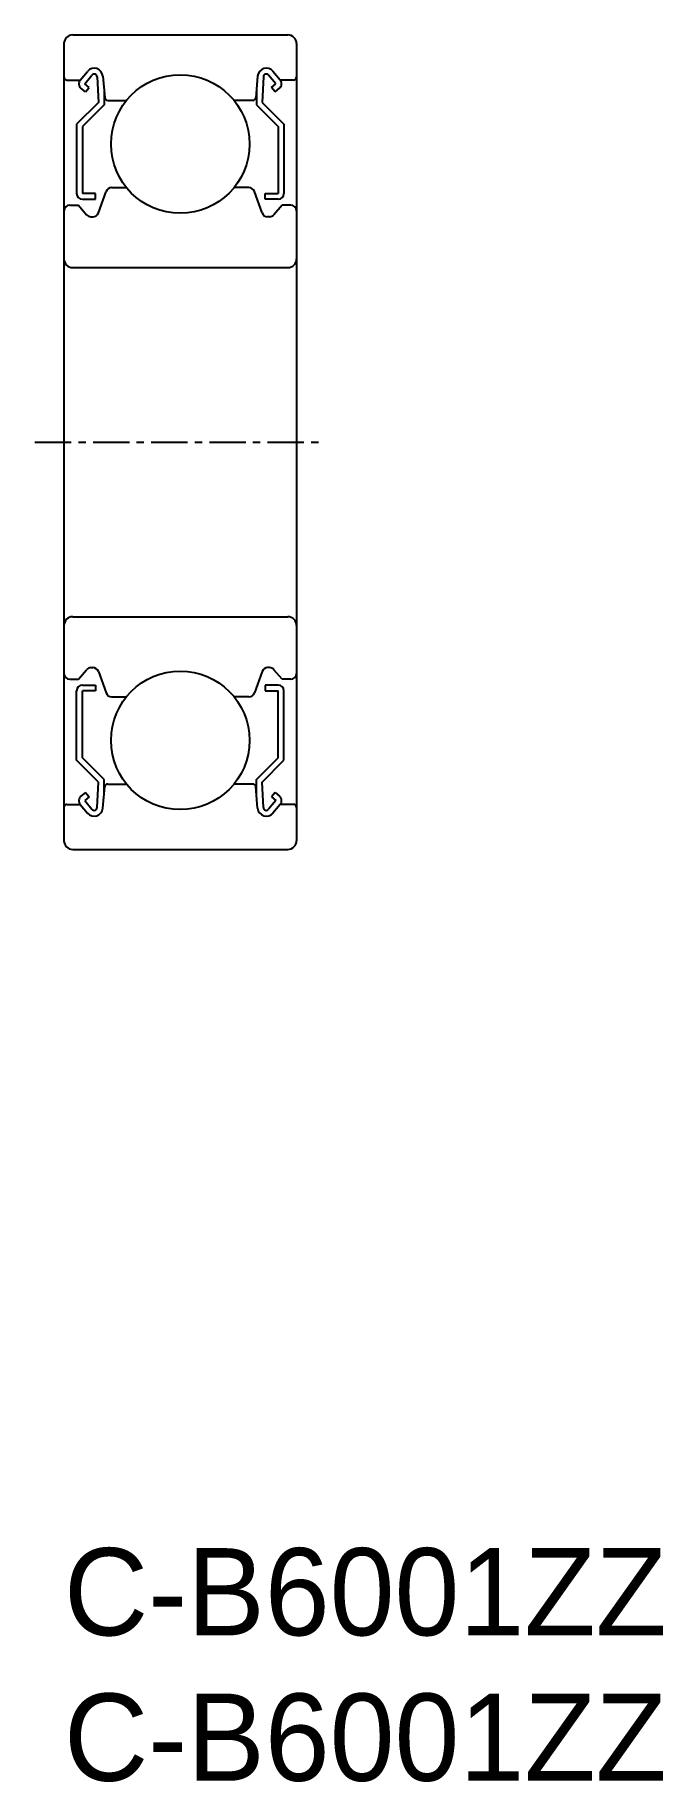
# Model space of a CAD drawing. Extents: x -1 to 20.6, y -8 to 52.
import ezdxf

# ---------------------------------------------------------------- set-up
doc = ezdxf.new("R2010")
doc.units = 0
doc.linetypes.add('CENTER', pattern=[2, 1.25, -0.25, 0.25, -0.25])
doc.layers.get('0').update_dxf_attribs({"linetype": 'CONTINUOUS'})
doc.layers.add('CENTER', color=1, linetype='CENTER')

msp = doc.modelspace()

# ---------------------------------------------------------------- linework, layer by layer
at = {"color": 7, "linetype": 'CONTINUOUS'}
for p, q in [((0, 51.716), (0, 24.316)), ((0.3, 52.016), (7.7, 52.016)), ((8, 51.716), (8, 24.316)), ((0.1, 50.466), (0.56, 50.466)), ((0.56, 50.466), (0.81, 50.763)), ((0.713, 50.337), (0.963, 50.635)), ((1.14, 50.576), (1.183, 49.699)), ((1.338, 50.597), (1.403, 49.857)), ((6.662, 50.597), (6.597, 49.857)), ((6.86, 50.576), (6.817, 49.699)), ((7.287, 50.337), (7.037, 50.635)), ((7.44, 50.466), (7.19, 50.763)), ((7.9, 50.466), (7.44, 50.466)), ((0.738, 50.056), (0.585, 50.184)), ((0.866, 50.209), (0.713, 50.337)), ((0.738, 50.056), (0.866, 50.209)), ((1.383, 50.086), (1.383, 49.616)), ((6.617, 50.086), (6.617, 49.616)), ((7.134, 50.209), (7.287, 50.337)), ((7.262, 50.056), (7.134, 50.209)), ((7.262, 50.056), (7.415, 50.184)), ((1.183, 49.699), (0.433, 48.949)), ((1.383, 49.616), (0.633, 48.866)), ((1.503, 49.766), (2.151, 49.766)), ((6.497, 49.766), (5.849, 49.766)), ((6.617, 49.616), (7.367, 48.866)), ((6.817, 49.699), (7.567, 48.949)), ((0.433, 48.949), (0.433, 46.566)), ((0.633, 48.866), (0.633, 46.566)), ((7.367, 48.866), (7.367, 46.566)), ((7.567, 48.949), (7.567, 46.566)), ((1.083, 46.566), (0.633, 46.566)), ((0.633, 46.366), (1.083, 46.366)), ((1.083, 46.366), (1.083, 46.566)), ((1.182, 45.897), (1.45, 46.634)), ((1.638, 46.766), (2.151, 46.766)), ((6.362, 46.766), (5.849, 46.766)), ((6.818, 45.897), (6.55, 46.634)), ((6.917, 46.566), (7.367, 46.566)), ((6.917, 46.366), (6.917, 46.566)), ((7.367, 46.366), (6.917, 46.366)), ((0.2, 46.166), (0.5, 46.166)), ((0.5, 46.166), (0.776, 45.837)), ((0.929, 45.766), (0.994, 45.766)), ((7.071, 45.766), (7.006, 45.766)), ((7.5, 46.166), (7.224, 45.837)), ((7.8, 46.166), (7.5, 46.166)), ((0.3, 44.016), (7.7, 44.016)), ((0.3, 32.016), (7.7, 32.016)), ((0.5, 29.866), (0.776, 30.194)), ((0.929, 30.266), (0.994, 30.266)), ((1.182, 30.134), (1.45, 29.397)), ((6.818, 30.134), (6.55, 29.397)), ((7.071, 30.266), (7.006, 30.266)), ((7.5, 29.866), (7.224, 30.194)), ((0.2, 29.866), (0.5, 29.866)), ((0.433, 27.083), (0.433, 29.466)), ((0.633, 29.666), (1.083, 29.666)), ((0.633, 27.166), (0.633, 29.466)), ((1.083, 29.466), (0.633, 29.466)), ((1.083, 29.666), (1.083, 29.466)), ((6.917, 29.666), (6.917, 29.466)), ((7.367, 29.666), (6.917, 29.666)), ((6.917, 29.466), (7.367, 29.466)), ((7.367, 27.166), (7.367, 29.466)), ((7.8, 29.866), (7.5, 29.866)), ((7.567, 27.083), (7.567, 29.466)), ((1.638, 29.266), (2.151, 29.266)), ((1.766, 29.266), (1.766, 29.266)), ((1.894, 29.266), (1.894, 29.266)), ((6.362, 29.266), (5.849, 29.266)), ((1.183, 26.333), (0.433, 27.083)), ((1.383, 26.416), (0.633, 27.166)), ((6.617, 26.416), (7.367, 27.166)), ((6.817, 26.333), (7.567, 27.083)), ((0.738, 25.976), (0.585, 25.848)), ((0.738, 25.976), (0.866, 25.823)), ((1.14, 25.456), (1.183, 26.333)), ((1.338, 25.435), (1.403, 26.175)), ((1.383, 25.946), (1.383, 26.416)), ((1.503, 26.266), (2.151, 26.266)), ((6.497, 26.266), (5.849, 26.266)), ((6.662, 25.435), (6.597, 26.175)), ((6.617, 25.946), (6.617, 26.416)), ((6.86, 25.456), (6.817, 26.333)), ((7.262, 25.976), (7.134, 25.823)), ((7.262, 25.976), (7.415, 25.848)), ((0.1, 25.566), (0.56, 25.566)), ((0.56, 25.566), (0.81, 25.268)), ((0.866, 25.823), (0.713, 25.695)), ((0.713, 25.695), (0.963, 25.397)), ((7.287, 25.695), (7.037, 25.397)), ((7.134, 25.823), (7.287, 25.695)), ((7.44, 25.566), (7.19, 25.268)), ((7.9, 25.566), (7.44, 25.566)), ((0.3, 24.016), (7.7, 24.016))]:
    msp.add_line(p, q, dxfattribs=at)
for centre in [(4, 48.266), (4, 27.766)]:
    msp.add_circle(centre, 2.381, dxfattribs=at)
for centre, radius, start, end in [((0.3, 51.716), 0.3, 90, 180), ((7.7, 51.716), 0.3, 0, 90), ((0.1, 50.566), 0.1, 180, 270), ((0.713, 50.337), 0.2, 140.00197, 230.08631), ((1.039, 50.571), 0.3, 4.99676, 140.00197), ((1.04, 50.571), 0.1, 2.81979, 140.00215), ((6.961, 50.571), 0.3, 39.99803, 175.00324), ((6.96, 50.571), 0.1, 39.99785, 177.18021), ((7.287, 50.337), 0.2, 309.91369, 39.99803), ((7.9, 50.566), 0.1, 270, 0), ((1.503, 49.866), 0.1, 184.99676, 269.99912), ((6.497, 49.866), 0.1, 270.00088, 355.00324), ((0.633, 46.566), 0.2, 180, 270), ((1.638, 46.566), 0.2, 90, 159.99165), ((6.362, 46.566), 0.2, 20.00835, 90), ((7.367, 46.566), 0.2, 270, 0), ((0.2, 45.966), 0.2, 90, 180), ((0.929, 45.966), 0.2, 219.9952, 270), ((0.994, 45.966), 0.2, 270, 339.99165), ((7.006, 45.966), 0.2, 200.00835, 270), ((7.071, 45.966), 0.2, 270, 320.0048), ((7.8, 45.966), 0.2, 0, 90), ((0.3, 44.316), 0.3, 180, 270), ((7.7, 44.316), 0.3, 270, 0), ((0.3, 31.716), 0.3, 90, 180), ((7.7, 31.716), 0.3, 0, 90), ((0.2, 30.066), 0.2, 180, 270), ((0.929, 30.066), 0.2, 90, 140.0048), ((0.994, 30.066), 0.2, 20.00835, 90), ((7.006, 30.066), 0.2, 90, 159.99165), ((7.071, 30.066), 0.2, 39.9952, 90), ((7.8, 30.066), 0.2, 270, 0), ((0.633, 29.466), 0.2, 90, 180), ((7.367, 29.466), 0.2, 0, 90), ((1.638, 29.466), 0.2, 200.00835, 270), ((6.362, 29.466), 0.2, 270, 339.99165), ((0.713, 25.694), 0.2, 129.91369, 219.99803), ((1.503, 26.166), 0.1, 90.00088, 175.00324), ((6.497, 26.166), 0.1, 4.99676, 89.99912), ((7.287, 25.694), 0.2, 320.00197, 50.08631), ((0.1, 25.466), 0.1, 90, 180), ((1.039, 25.461), 0.3, 219.99803, 355.00324), ((1.04, 25.461), 0.1, 219.99785, 357.18021), ((6.961, 25.461), 0.3, 184.99676, 320.00197), ((6.96, 25.461), 0.1, 182.81979, 320.00215), ((7.9, 25.466), 0.1, 0, 90), ((0.3, 24.316), 0.3, 180, 270), ((7.7, 24.316), 0.3, 270, 0)]:
    msp.add_arc(centre, radius, start, end, dxfattribs=at)
at = {"layer": 'CENTER', "color": 1, "linetype": 'CENTER'}
msp.add_line((-1, 38.016), (9, 38.016), dxfattribs=at)

# ---------------------------------------------------------------- texts
at = {"color": 7, "linetype": 'CONTINUOUS'}
for p in [(0, -3), (0, -8)]:
    msp.add_text('C-B6001ZZ', height=3, dxfattribs=at).set_placement(p)

doc.saveas('drawing.dxf')
